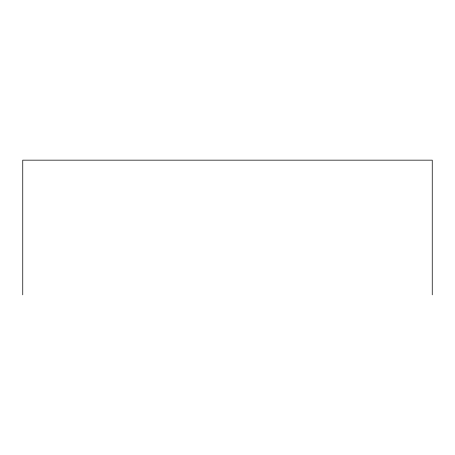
<?xml version="1.0" encoding="UTF-8"?>
<svg xmlns="http://www.w3.org/2000/svg" width="455" height="455" viewBox="0 0 455 455"><rect width="100%" height="100%" fill="white"/><g stroke="black" fill="none" stroke-linecap="round" stroke-linejoin="round"><path stroke-width="0.68" d="M432.25 294.84L432.25 160.16L22.75 160.16L22.75 294.84"/></g></svg>
